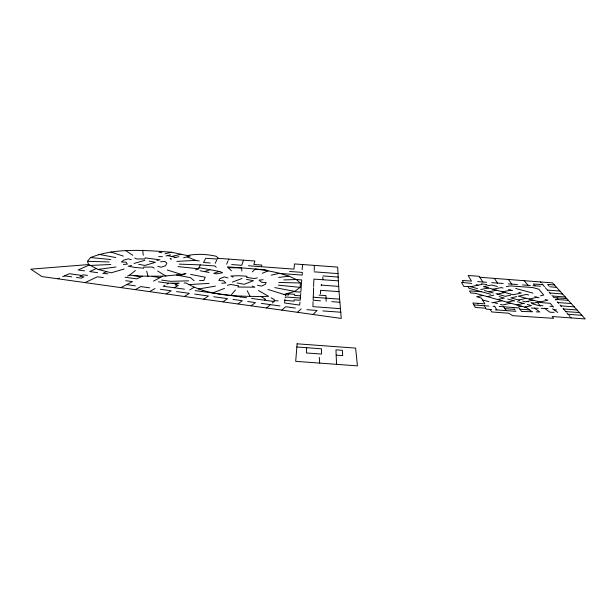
<?xml version="1.0" encoding="UTF-8"?>
<svg xmlns="http://www.w3.org/2000/svg" width="616" height="616" viewBox="0 0 616 616"><rect width="100%" height="100%" fill="white"/><g stroke="black" fill="none" stroke-linecap="round" stroke-linejoin="round"><path stroke-width="0.92" d="M321.329 285.824L321.336 284.407M320.497 293.809L320.528 290.305L339.031 291.661L341.272 318.434L41.919 276.569L30.8 269.184L88.604 264.557L98.144 269.431L111.18 272.803L124.193 269.007M313.613 287.703L313.174 300.262L320.505 300.824M314.26 270.416L314.329 265.388M313.051 301.701L312.943 306.645L340.494 308.67M267.96 289.443L284.022 294.463L294.795 291.368L300.146 287.372L300.339 282.983L296.242 279.51L289.12 276.222L280.095 273.458C262.87 268.946 245.029 268.191 227.366 266.874L231.431 270.786M313.59 286.502L313.914 279.102L338.353 280.865L339.031 291.661M306.676 347.701L306.406 352.96L321.483 354.069L321.498 348.795L296.858 346.985M300.015 302.125L299.63 305.089L284.515 302.964L284.869 300.416L294.094 301.116L294.163 299.853L300.169 300.277L300.739 293.501M284.869 300.416L284.992 299.053M302.11 269.7L302.71 264.534M285.254 297.667L285.354 296.958L300.362 298.044M285.555 295.495L285.662 294.764L288.65 294.987L288.858 293.855L294.617 294.279L294.564 295.387L300.477 295.819M272.38 302.91L274.02 301.524L274.359 299.645L271.063 297.79M248.433 265.765L261.446 266.736L261.785 265.08L253.869 264.48L254.885 261.022L217.825 258.304M265.889 270.524L266.058 269.8L255.216 268.984L252.398 271.879M243.505 260.191L241.757 265.296L231.685 264.572M195.534 269.954L198.591 268.761L200.277 264.895L215.007 265.966L216.247 267.259M226.657 264.187L227.92 261.092M228.305 260.16L228.798 259.105M215.153 263.332L216.732 260.152M183.622 257.734L190.159 256.156L171.579 252.252L159.875 251.374L159.128 252.306L161.854 252.699M88.604 264.557L87.464 261.307L90.567 257.534C112.366 248.91 136.868 249.888 159.875 251.374M195.203 290.621L230.777 295.511L235.458 290.013M313.097 314.499L317.078 310.464L306.83 309.694M297.389 312.358L301.139 308.832M266.628 307.931L270.378 304.643L280.034 305.967M281.82 310.087L285.739 306.73L295.326 308.077M127.543 276.068L129.553 275.16L135.389 270.54M240.587 296.912L241.58 296.134M251.574 298.444L264.449 300.2L265.611 299.299L260.876 296.488C235.697 296.311 208.377 295.95 186.009 282.975L184.138 283.044M238.076 303.911L242.296 300.7L232.948 299.407M251.205 305.775L255.401 302.579L247.686 301.494M223.054 301.817L227.52 298.637L213.698 296.758M164.965 285.216L163.155 286.24L174.22 287.741L178.309 285.416L175.167 285.008L178.047 283.214L179.164 283.168M203.711 299.114L208.462 296.003L194.718 294.078M166.258 293.909L171.194 290.806L160.337 289.297M184.4 296.435L189.381 293.339L176.53 291.576M189.713 289.936L194.179 287.233M201.578 291.537L203.488 290.382M149.665 291.56L154.97 288.542M135.281 289.628L140.718 286.586L149.665 287.826M166.944 284.138L168.607 283.206L178.047 283.214M153.507 281.15L162.616 276.207L181.581 274.459L185.916 273.543L179.849 275.629L176.507 274.99M120.959 287.564L132.509 281.612L125.756 280.704M162.616 276.207L142.288 276.153L136.852 278.863L125.102 277.246M87.549 275.406L83.152 274.821L79.934 276.322L84.03 276.884L81.327 278.147L76.461 277.477M85.177 282.544L97.436 276.776L103.342 277.585M106.606 271.641L102.834 273.412L107.962 273.82M96.265 268.545L89.697 271.571L97.605 272.665M62.686 276.661L69.285 273.72L81.774 275.444M89.266 265.003L78.132 269.97L84.523 270.878M57.796 278.786L59.39 278.101M262.231 273.304L268.099 270.871M212.997 292.854L224.517 288.365M232.371 282.113L241.972 278.517M219.234 271.433L213.721 273.342L216.393 273.866L222.584 272.742L220.004 271.564L199.037 267.667M204.543 271.594L209.994 269.716M134.065 263.448L144.868 260.314M162.501 256.741L158.728 256.518M227.42 285.3L230.654 284.5L238.654 285.839L237.861 287.025L254.885 287.179L252.391 286.094M165.958 255.979L170.609 254.862M539.208 301.848L531.631 303.619L540.378 306.029L537.422 302.264M167.506 255.617L171.61 256.495L181.05 254.254M174.259 257.75L178.917 256.664M165.019 253.777L171.579 252.252M518.618 306.73L521.151 306.137M539.87 302.025L547.878 300.169L545.214 299.468M524.763 307.153L531.408 305.613L527.258 304.458M518.687 300.038L526.226 298.306M540.494 295.796L543.728 295.049L538.808 289.189L532.655 287.541L510.133 285.893L506.375 286.663M533.002 300.154L525.394 301.894L522.722 301.139M516.816 296.573L510.926 297.921L519.65 300.3M516.801 304.92L523.477 303.395M529.082 299.083L537.129 297.266M271.217 275.136L279.502 273.304M491.853 302.525L492.746 302.795L501.963 300.754M507.083 302.187L513.767 300.7M510.679 303.203L502.533 305.005L500.469 304.396M170.971 258.597L170.093 258.789L171.456 259.182M257.326 277.87L254.192 278.555L246.346 277.269L247.047 276.253L238.954 275.729L230.815 275.999L233.179 277.131M487.218 296.612L493.84 295.164M510.687 295.164L505.297 296.327L495.988 293.732M497.636 299.538L504.358 298.082L499.091 296.619M482.959 295.418L476.645 296.735L481.419 298.106L484.923 303.865L472.857 302.98L475.298 307.43L485.685 308.192L486.27 309.147L491.591 309.54M187.387 255.571C196.827 253.584 206.791 254.169 216.178 256.256L218.025 257.865L217.463 259.097L205.744 258.25L203.526 262.478L210.172 262.978M488.896 291.768L496.496 290.198M497.266 294.086L504.951 292.5M502.587 291.853L510.857 290.159M156.841 260.46L160.021 259.813L145.137 257.888L144.906 258.92L136.767 258.99L134.696 258.012M471.717 283.468L461.546 282.344L463.733 286.332L470.539 286.686L481.789 284.446L481.427 283.853L486.925 284.592M480.803 289.528L488.403 287.988M492.885 289.212L501.347 287.587L503.072 288.057M131.593 265.55L128.19 266.166L134.819 267.444L143.605 268.199L143.667 267.151L152.183 267.051L154.239 268.106M198.329 289.027L215.469 286.109M98.144 269.431L115.993 266.951M278.578 277.431L289.12 276.222M263.147 279.726L258.997 280.118L261.746 282.32L266.174 282.559L265.296 284.415L261.292 286.124L257.373 285.223M221.729 283.252L225.849 282.937L223.516 280.757L218.903 280.573L219.727 278.732L224.386 276.907L227.951 277.931M123.377 264.441L127.358 264.149L126.026 262.162L121.414 261.993L123.654 260.152L128.236 258.859L131.262 259.69M160.599 261.8L164.988 261.515L166.851 263.178L165.604 265.735L161.061 267.205L157.788 266.297M188.481 284.6L209.163 283.399M176.807 261.4L195.757 260.391L199.261 261.022M89.928 265.457L110.788 264.503M283.861 279.934L296.242 279.51L301.74 279.941L300.847 292.138L294.04 291.622M188.704 280.842L170.701 281.335L161.654 280.103M199.476 280.619L203.804 280.511L205.228 277.223L190.629 274.397M260.876 296.488L268.622 296.342L258.435 290.513M228.297 267.667L241.595 267.945L241.803 271.048M278.763 282.451L300.339 282.983M541.202 308.362L547.971 308.547M536.228 311.858L539.785 311.958L534.572 308.154M531.308 308.062L538.238 308.254M532.671 311.75L521.575 311.48L519.049 307.923L499.153 306.46M87.464 261.307L109.14 261.962M554.046 312.351L549.988 312.227L544.713 308.447M179.233 264.118L200.277 264.895M129.553 275.16L142.288 276.153M490.752 294.279L481.673 291.761L469.546 290.898L470.701 292.954L475.544 293.339L526.511 307.638M565.719 311.573L579.402 312.551M568.091 314.314L581.928 315.315M313.213 297.243L339.493 299.137M322.869 310.926L340.871 312.227M479.841 277.262L552.537 282.883L585.2 318.949L552.182 316.524L553.607 318.326L512.689 315.677L508.677 313.213L491.73 311.965L490.221 309.44M554.369 284.915L547.663 284.423L549.041 285.978M544.544 286.756L542.773 284.661L533.456 283.976L534.981 285.816M477.677 281.62L486.625 282.274M491.73 282.652L503.172 283.491M508.3 283.868L517.44 284.538M522.545 284.915L530.384 285.493M532.948 285.67L540.471 286.224M556.633 287.403L549.811 286.74M261.446 266.736L293.955 269.123L294.494 263.933L337.676 267.105L338.353 280.865M314.114 271.833L338.145 273.612M547.347 290.105L559.913 291.029M322.907 275.937L338.307 277.069M549.934 293.024L562.562 293.955M280.095 273.458L302.202 275.082L302.364 272.411L289.528 271.448M565.295 296.974L552.46 296.026L551.975 295.464M566.751 298.575L553.838 297.628L553.176 296.858M568.337 300.331L555.339 299.376L555.978 300.115M557.965 302.548L571.225 303.519M560.814 305.867L574.243 306.853M539.993 305.544L542.981 305.759M549.895 306.275L552.875 306.491M563.494 308.97L577.061 309.971M473.943 304.959L488.927 306.06M519.958 309.194L529.567 309.902L531.616 311.457M503.719 306.799L504.928 308.655L514.568 309.363M318.973 295.103L326.018 295.626L326.157 301.232M495.287 309.802L515.908 311.319M331.747 301.647L339.816 302.24M274.182 300.6L278.132 300.885M336.174 355.147L342.704 355.632L342.38 350.327L335.959 349.857L336.552 364.341M321.329 285.093L338.762 286.386M553.93 309.733L556.556 309.925M493.123 306.298L494.717 306.421M286.81 293.686L288.858 293.855M90.567 257.534L110.826 259.559M278.317 285.139L300.146 287.372M177.97 266.605L198.591 268.761M64.441 275.868L71.795 276.838M158.558 281.835L168.607 283.206M264.449 300.2L274.02 301.524M172.157 283.352L176.838 284.007M174.22 287.741L184.477 289.173M133.633 275.691L141.087 276.746M230.777 295.511L246.562 297.767M126.711 284.63L135.389 285.855M151.975 276.407L160.044 277.57M261.323 303.341L270.378 304.643M138.662 264.303L144.868 265.465L155.386 262.308L149.172 261.13M274.798 287.595L294.795 291.368M98.722 254.316L115.762 257.55M237.091 282.96L244.121 284.292L253.469 280.719L246.531 279.387M200.077 270.74L209.147 272.48M179.849 275.629L190.637 277.724L194.117 280.765M171.61 256.495L175.791 257.403M534.75 296.627L539.108 297.805M515.707 288.473L532.909 293.124M497.358 286.509L491.737 284.992L483.468 286.64L513.128 294.733L521.313 292.993L518.811 292.315M508.5 289.528L512.535 290.621M481.673 291.761L468.976 288.296L468.052 286.648M528.628 294.987L526.565 294.417L518.364 296.157L542.442 302.726L550.227 303.295L553.384 307.107M484.376 290.513L493.239 292.97M476.183 284.646L478.039 285.162M470.539 286.686L477.492 288.619M507.769 299.03L514.591 300.931M517.417 301.709L524.455 303.673M527.211 301.478L528.359 301.801M530.984 302.518L533.387 303.195M482.513 299.9L488.835 301.686M493.886 302.541L497.497 303.572M167.229 269.993L181.581 274.459M284.022 294.463L285.632 294.964M110.934 252.044L123.377 256.117M187.156 256.887L195.757 260.391M157.627 270.994L166.012 276.13M126.072 250.851L132.817 255.309M552.544 308.755L557.765 312.443M525.587 306.96L529.567 309.902M557.072 297.867L557.503 298.36M557.95 298.868L558.596 299.615M540.432 281.997L541.025 282.682M542.08 283.853L542.773 284.661M549.041 291.984L550.773 294.001M545.299 287.726L546.492 289.112M547.062 289.774L547.77 290.598M557.318 301.794L558.689 303.388M563.024 308.423L563.902 309.448M566.82 312.843L568.291 314.553M569.022 315.407L569.962 316.493M560.075 305.005L561.553 306.73M564.495 310.148L565.919 311.804M570.662 317.302L571.163 317.918M524.116 280.511L527.974 285.316M508.277 279.348L511.819 284.13M494.309 278.324L497.582 283.083M514.314 308.993L515.091 310.125M513.213 307.492L513.498 307.923M504.928 308.655L506.206 310.603M482.836 281.997L479.233 276.307L468.16 275.491L471.479 281.119L462.347 280.449L463.478 282.482M494.533 306.129L496.881 309.91M484.299 305.721L484.692 306.391M477.554 303.326L477.97 304.065M485.331 307.553L485.685 308.192M247.201 290.744L250.258 296.642M146.693 271.186L148.071 276.469M142.65 250.127L143.289 255.263M319.273 357.303L319.712 363.101M322.846 277.169L322.915 279.749M297.12 343.813L295.695 361.338L357.442 365.873L355.609 348.109L297.12 343.813"/></g></svg>
